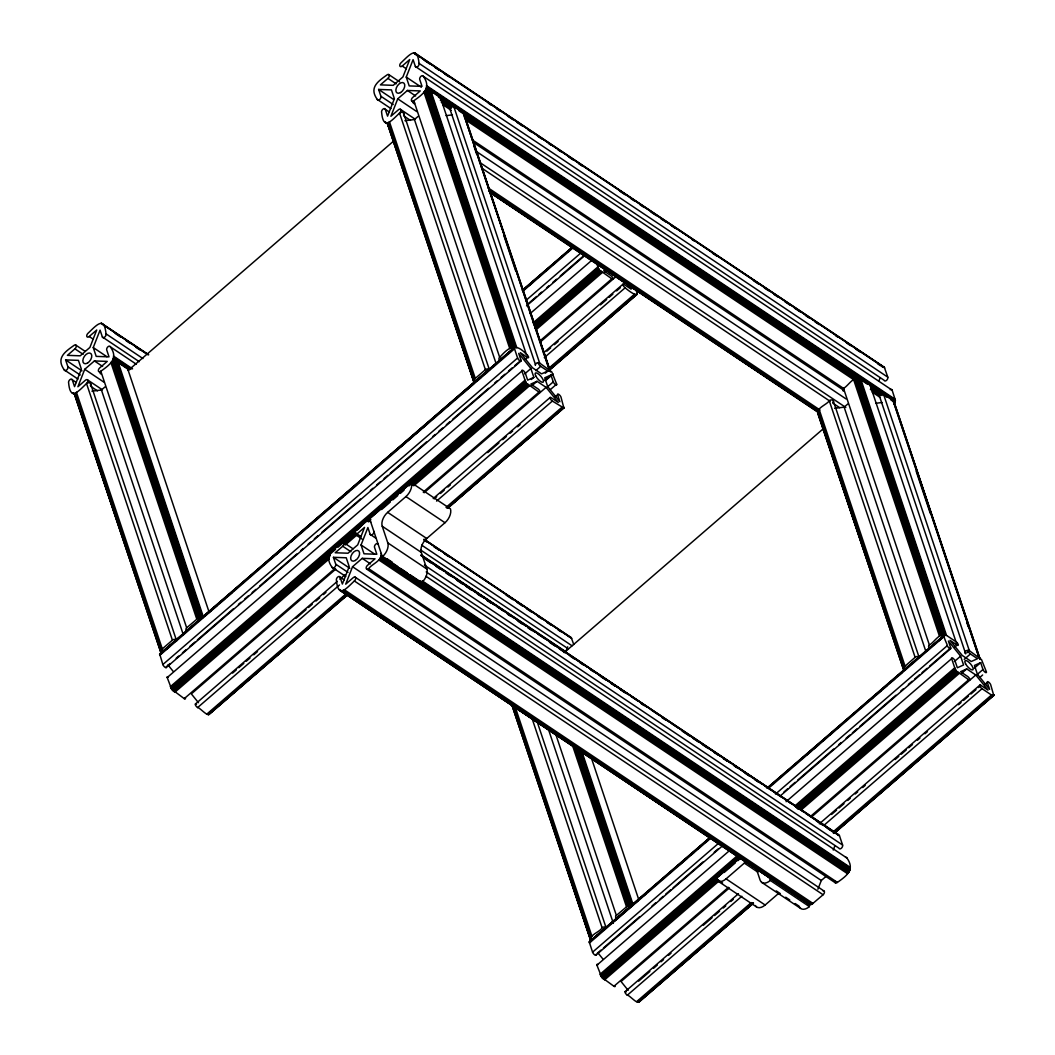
<?xml version="1.0" encoding="UTF-8"?>
<svg xmlns="http://www.w3.org/2000/svg" width="1055" height="1055" viewBox="0 0 1055 1055"><rect width="100%" height="100%" fill="white"/><g stroke="black" fill="none" stroke-linecap="round" stroke-linejoin="round"><path stroke-width="1.5" d="M169.987 663.582L166.255 666.813A2.545 0.857 49.2 0 1 165.108 667.327A2.545 0.857 49.2 0 1 162.852 664.531L159.687 653.981L172.057 643.998M209.352 712.89C209.18 718.917 199.514 707.035 197.602 707.588A2.545 0.857 49.2 0 1 195.346 704.793A2.545 0.857 49.2 0 1 196.494 704.278M423.226 492.144L538.986 392.117A2.545 0.857 49.2 0 0 540.134 391.603A2.545 0.857 49.2 0 0 537.879 388.807L530.823 384.086L537.035 381.29L546.094 387.356L558.293 402.469L551.238 397.748A2.545 0.857 49.2 0 0 550.09 398.263A2.545 0.857 49.2 0 0 552.345 401.058L563.871 408.021L561.009 397.155A2.545 0.857 49.2 0 0 558.754 394.359A2.545 0.857 49.2 0 0 557.607 394.873L555.128 397.023M595.956 954.445A2.545 0.857 49.2 0 1 594.809 954.96A2.545 0.857 49.2 0 1 592.567 952.164L589.31 942.181L590.932 941.456M625.035 281.619L631.127 289.175L624.085 284.454A2.545 0.857 49.2 0 0 622.938 284.969A2.545 0.857 49.2 0 0 625.193 287.764C627.29 289.888 641.11 300.477 635.901 289.993M834.439 833.199L993.77 695.522L990.711 684.787A2.545 0.857 49.2 0 0 988.469 681.992A2.545 0.857 49.2 0 0 987.322 682.506L984.829 684.655M76.356 382.517L72.254 379.774A2.545 1.517 -56.2 0 0 69.894 379.681A2.545 1.517 -56.2 0 0 68.628 382.899C70.303 401.217 78.189 391.458 86.536 383.545A2.545 1.517 -56.2 0 0 87.802 380.327A2.545 1.517 -56.2 0 0 85.429 380.235L77.899 386.75L84.73 369.303L94.409 360.942L107.241 361.403L99.711 367.905A2.545 1.517 -56.2 0 0 98.445 371.136A2.545 1.517 -56.2 0 0 100.818 371.215C110.063 364.687 118.688 358.436 110.353 346.844A2.545 1.517 -56.2 0 0 107.992 346.752A2.545 1.517 -56.2 0 0 106.726 349.983L109.021 356.841L96.203 356.379L93.249 347.557L100.08 330.123L102.375 336.98L139.273 361.68M389.361 112.041L385.26 109.298A2.545 1.517 -56.2 0 0 382.899 109.206A2.545 1.517 -56.2 0 0 381.633 112.437C383.308 130.741 391.194 120.982 399.542 113.083A2.545 1.517 -56.2 0 0 400.808 109.852A2.545 1.517 -56.2 0 0 398.434 109.773L390.904 116.274L397.735 98.827L407.428 90.466L420.246 90.928L412.716 97.442A2.545 1.517 -56.2 0 0 411.45 100.66A2.545 1.517 -56.2 0 0 413.824 100.739C423.068 94.212 431.693 87.974 423.372 76.369A2.545 1.517 -56.2 0 0 420.998 76.29A2.545 1.517 -56.2 0 0 419.732 79.507L422.026 86.365L409.208 85.917L406.254 77.094L413.085 59.647L415.38 66.505L884.156 380.288A2.545 1.517 -56.2 0 0 886.517 380.367A2.545 1.517 -56.2 0 0 887.783 377.149L884.301 367.206L881.927 366.652M834.993 881.281A2.545 1.517 -56.2 0 0 837.393 882.402C846.638 875.874 855.262 869.637 846.941 858.032L425.996 576.281M893.994 404.342L895.379 400.32L892.134 390.152L423.372 76.369M76.211 397.682L74.865 395.163L76.435 392.275L162.299 648.891L160.795 651.265L161.31 653.612M387.871 124.688L389.453 121.8L475.304 378.415L473.8 380.802L474.315 383.136L387.871 124.688L388.464 126.521M606.005 927.714A2.545 1.859 -18.5 0 0 602.115 927.793C599.992 932.211 588.268 934.836 591.024 941.231L511.86 704.569M818.917 414.852C813.656 408.918 827.476 404.553 829.256 400.702A2.545 1.859 -18.5 0 1 832.527 400.135A2.545 1.859 -18.5 0 1 833.068 402.535M894.047 403.92L894.139 401.942L892.926 400.386L978.869 657.423M919.011 657.239A2.545 1.859 -18.5 0 0 915.12 657.318L904.188 666.945L903.753 670.347L817.599 412.808M344.167 579.92L340.066 577.177A2.545 1.517 -56.2 0 0 337.692 577.098A2.545 1.517 -56.2 0 0 336.426 580.316C338.101 598.633 346 588.861 354.348 580.962A2.545 1.517 -56.2 0 0 355.614 577.744A2.545 1.517 -56.2 0 0 353.24 577.652L345.71 584.167L352.541 566.72L362.221 558.346L375.039 558.807L367.509 565.322A2.545 1.517 -56.2 0 0 366.256 568.54A2.545 1.517 -56.2 0 0 368.617 568.632C372.085 563.818 382.174 560.864 381.237 553.453M378.165 544.261A2.545 1.517 -56.2 0 0 375.791 544.169A2.545 1.517 -56.2 0 0 374.538 547.4L376.833 554.257L364.001 553.796L361.061 544.973L367.892 527.526L370.186 534.397L375.646 538.05M566.008 651.159L567.709 646.807M879.013 380.697L880.147 377.782M817.889 889.22L821.304 880.49L826.144 876.309M833.239 850.027L834.953 845.675M626.208 991.911A2.545 0.857 49.2 0 0 625.061 992.425A2.545 0.857 49.2 0 0 627.316 995.221C629.228 994.667 638.895 1006.549 639.053 1000.522M77.938 379.048L64.276 369.909C55.941 358.304 64.566 352.067 73.824 345.526A2.545 1.517 -56.2 0 1 76.184 345.618A2.545 1.517 -56.2 0 1 74.931 348.836L67.401 355.35L80.22 355.812L89.899 347.438L96.73 329.991L89.2 336.505A2.545 1.517 -56.2 0 1 86.827 336.426A2.545 1.517 -56.2 0 1 88.093 333.195C96.44 325.296 104.326 315.537 106.014 333.842L142.913 358.542M390.943 108.586L377.281 99.434C368.947 87.829 377.571 81.591 386.829 75.063A2.545 1.517 -56.2 0 1 389.19 75.142A2.545 1.517 -56.2 0 1 387.937 78.373L380.407 84.875L393.225 85.336L402.904 76.975L409.736 59.528L402.206 66.03A2.545 1.517 -56.2 0 1 399.832 65.951A2.545 1.517 -56.2 0 1 401.098 62.733C409.446 54.82 417.345 45.062 419.02 63.366L887.783 377.149M91.917 391.168L101.438 389.994L105.065 386.855M404.922 120.692L414.444 119.532L418.07 116.393M128.275 370.371L394.306 140.486M522.555 290.072L572.878 246.685M522.489 290.336L572.272 247.318M522.489 290.639L572.258 247.635M523.728 289.769L534.925 280.089M537.417 277.94L541.149 274.722M544.881 271.491L548.613 268.273M552.345 265.042L554.838 262.893M567.287 252.132L572.258 247.833M529.082 285.615L532.815 282.384M522.66 291.431L573.669 247.332M525.733 300.622L581.727 252.237M527.882 303.972L536.599 296.442M539.092 294.292L541.571 292.143M546.556 287.844L549.048 285.694M552.78 282.463L556.513 279.245M560.245 276.014L583.89 255.587M526.537 305.884L585.024 255.35M530.085 313.625L592.303 259.86M533.157 322.83L597.869 266.915L596.84 263.842M533.566 323.753L598.277 267.851L597.869 266.915M533.843 324.267L598.277 267.851M534.173 324.782L598.554 268.352M534.542 325.309L598.884 268.867M534.938 325.837L599.24 269.394M535.373 326.338L600.071 270.423L611.834 278.823A2.545 0.857 49.2 0 0 612.968 278.309A2.545 0.857 49.2 0 0 610.726 275.513L603.671 270.792L606.15 269.671M162.299 648.891L172.4 640.161A2.545 1.859 -18.5 0 1 175.13 639.422A2.545 1.859 -18.5 0 1 176.594 640.992M187.065 630.771A2.545 1.859 -18.5 0 1 186.682 627.831L197.826 618.362L202.797 617.755L116.934 361.14L113.188 361.219L110.92 362.485L196.771 619.1M475.304 378.415L485.406 369.698A2.545 1.859 -18.5 0 1 489.296 369.606M500.07 360.309A2.545 1.859 -18.5 0 1 499.688 357.355C509.196 346.779 515.328 342.493 526.26 354.098A2.545 0.857 49.2 0 1 528.515 356.893A2.545 0.857 49.2 0 1 527.368 357.408L524.876 359.557M535.821 326.826L600.532 270.911M535.043 328.356L600.994 271.372M535.505 328.778L601.456 271.794M159.687 653.981L514.735 347.135L516.805 347.768L430.954 91.152L426.194 90.756L423.925 92.022L509.776 348.638M159.608 654.245L514.972 347.069M159.608 654.562L515.262 347.069M174.55 641.849L178.282 638.631M182.014 635.4L185.746 632.169M198.195 621.421L234.289 590.22M236.782 588.07L240.514 584.852M244.246 581.622L247.978 578.391M251.723 575.173L254.202 573.023M260.427 567.643L296.521 536.454M299.013 534.292L302.745 531.074M306.491 527.843L310.223 524.612M313.955 521.394L316.447 519.245M327.643 509.565L364.99 477.295M368.723 474.064L372.455 470.833M376.187 467.616L378.679 465.466M391.128 454.705L427.222 423.517M430.954 420.286L434.686 417.068M438.418 413.837L440.911 411.687M445.896 407.375L448.375 405.226M454.6 399.858L489.454 369.738M493.186 366.507L496.918 363.289M500.663 360.058L503.143 357.909M508.128 353.61L510.62 351.447M166.202 649.524L169.947 646.293M208.534 612.955L211.013 610.805M213.506 608.656L217.238 605.425M220.97 602.194L224.715 598.976M228.447 595.745L232.179 592.514M275.737 554.877L280.722 550.578M283.215 548.429L286.947 545.198M290.679 541.967L294.411 538.736M336.73 502.167L342.954 496.8M345.447 494.65L349.179 491.419M352.911 488.188L356.643 484.97M360.375 481.739L362.867 479.59M400.214 447.32L405.186 443.021M407.678 440.871L411.41 437.64M415.143 434.409L418.888 431.192M422.62 427.961L425.112 425.811M463.686 392.46L473.655 383.862M477.388 380.631L481.12 377.413M484.852 374.182L487.344 372.033M536.428 329.49L602.379 272.493M159.78 655.34L514.524 348.796L514.735 347.135M604.897 272.296L607.39 270.146M162.852 664.531L517.596 358.001L514.524 348.796M539.659 341.187L611.834 278.823M540.542 341.807L616.45 276.212M176.211 658.201L178.704 656.052M182.436 652.834L186.168 649.603M189.9 646.372L194.885 642.073M197.377 639.923L233.471 608.735M238.443 604.423L240.936 602.273M244.668 599.055L248.413 595.824M252.145 592.594L255.877 589.376M259.609 586.145L296.956 553.875M300.688 550.644L303.167 548.495M308.152 544.195L310.645 542.046M314.377 538.815L318.109 535.597M321.841 532.366L360.428 499.028M370.384 490.417L372.877 488.267M376.609 485.036L380.341 481.819M384.073 478.588L387.818 475.357M390.297 473.207L426.405 442.019M432.616 436.638L435.108 434.489M438.84 431.258L442.586 428.04M446.318 424.809L450.05 421.578M452.542 419.428L488.636 388.24M494.861 382.86L497.34 380.71M501.085 377.492L504.818 374.261M508.55 371.03L512.282 367.799M514.774 365.65L520.999 360.283L518.704 353.412L530.889 368.525L533.843 377.347L531.351 379.497M166.149 667.644L520.893 361.113M334.857 568.5L184.243 698.647L171.662 689.218L167.204 677.534L521.948 371.004A2.545 0.857 49.2 0 1 523.095 370.49A2.545 0.857 49.2 0 1 525.35 373.272L527.645 380.143L533.843 377.347M543.404 352.95L623.043 284.138M546.925 351.13L550.67 347.899M554.403 344.669L558.135 341.451M600.44 304.882L606.665 299.514M609.144 297.365L612.876 294.134M616.621 290.903L620.353 287.685M524.678 373.905L530.889 368.525M544.301 357.658L625.193 287.764M535.755 370.648L540.727 366.349L547.782 371.07L545.29 373.219M170.29 686.739L525.021 380.209L521.948 371.004M170.686 687.675L525.43 381.132L525.021 380.209M170.963 688.177L525.43 381.132M171.292 688.691L525.707 381.646M171.662 689.218L526.036 382.161M411.358 482.689L369.632 518.744L382.345 556.763L421.42 582.914A10.985 6.554 -56.2 0 0 426.853 569.027L421.288 552.385L382.226 526.247A10.985 6.554 -56.2 0 1 387.66 512.348L405.924 496.575A10.985 6.554 -56.2 0 0 411.358 482.689L450.432 508.827A10.985 6.554 -56.2 0 1 444.986 522.726L426.734 538.498A10.985 6.554 -56.2 0 0 421.288 552.385M172.071 689.746L526.405 382.688M172.493 690.247L335.556 549.352M338.035 547.202L355.469 532.142M367.918 521.394L370.397 519.231M381.607 509.552L390.31 502.035M392.803 499.872L397.788 495.573M400.28 493.424L404.012 490.193M408.984 485.893L527.236 383.717L538.986 392.117M172.941 690.735L329.78 555.22M343.468 543.391L354.665 533.711M368.366 521.882L370.846 519.719M411.925 484.232L527.685 384.205M173.402 691.196L330.241 555.682M343.93 543.852L356.379 533.091M412.386 484.693L528.146 384.666M173.877 691.618L329.463 557.172M344.405 544.261L355.601 534.582M412.861 485.115L528.608 385.088M345.75 576.465L332.074 567.313C323.753 555.721 332.378 549.484 341.622 542.943A2.545 1.517 -56.2 0 1 343.996 543.035A2.545 1.517 -56.2 0 1 342.73 546.253L335.2 552.767L348.018 553.216L357.711 544.855L364.542 527.408L357.012 533.922A2.545 1.517 -56.2 0 1 354.638 533.83A2.545 1.517 -56.2 0 1 355.904 530.612C359.913 529.887 365.927 516.686 370.74 522.054M548.785 368.287L634.648 294.094M174.787 692.317L329.134 558.952M345.315 544.973L356.524 535.294M413.771 485.814L529.531 385.787M548.587 369.408L635.479 294.569M548.758 369.975L635.862 294.714M548.758 370.186L637.101 293.844M548.745 370.503L637.101 294.147M548.56 370.951L637.035 294.411M532.05 385.589L537.035 381.29M544.749 380.393L550.961 375.013L553.268 381.87A2.545 0.857 49.2 0 0 555.51 384.666A2.545 0.857 49.2 0 0 556.658 384.152L551.805 371.94L539.619 363.039A2.545 1.859 -18.5 0 0 536.639 363.105A2.545 1.859 -18.5 0 0 535.386 365.399M545.712 380.473L553.176 374.011M335.741 569.133L191.351 693.887L198.472 702.709M424.11 492.764L546.094 387.356M547.044 387.251L553.268 381.87M550.433 389.532L556.658 384.152M195.465 703.962L337.349 581.345M339.842 579.195L344.827 574.896M433.196 498.527L550.196 397.432M232.588 673.09L236.333 669.859M238.812 667.71L243.797 663.41M246.29 661.261L250.022 658.03M253.754 654.812L257.486 651.581M296.073 618.243L306.029 609.632M308.522 607.482L312.254 604.251M315.986 601.034L319.718 597.803M323.463 594.572L325.942 592.422M434.238 498.857L436.73 496.694M440.463 493.476L444.195 490.245M447.927 487.014L450.419 484.865M487.753 452.608L498.962 442.929M502.694 439.698L506.426 436.467M510.158 433.249L512.651 431.086M517.636 426.787L520.115 424.638M197.602 707.588L339.499 584.971M436.585 501.085L552.345 401.058M207.057 713.919L346.462 593.451M446.041 507.415L561.801 407.388M240.474 686.001L242.953 683.851M247.938 679.539L250.431 677.389M302.706 632.222L305.198 630.072M310.17 625.76L312.662 623.611M496.879 464.437L499.371 462.275M504.343 457.976L506.835 455.826M559.11 410.659L561.603 408.509M207.901 714.393L346.066 595.007M446.885 507.89L562.645 407.863M208.27 714.538L347.675 594.071M447.254 508.035L563.014 408.008M209.523 713.668L243.125 684.629M246.857 681.398L250.602 678.167M254.334 674.949L305.357 630.85M309.102 627.62L312.834 624.389M316.566 621.171L320.298 617.94M322.79 615.79L347.688 594.282M448.507 507.152L499.543 463.066M503.275 459.835L507.007 456.604M509.499 454.454L514.471 450.155M516.963 448.006L561.774 409.287M208.613 714.617L348.018 594.15M447.597 508.101L564.254 407.441M208.903 714.617L348.73 593.965M447.887 508.114L564.188 407.705M843.407 391.075A2.545 1.859 -18.5 0 1 843.525 388.372C848.563 385.708 853.548 375.395 860.656 378.785L946.52 635.4L955.975 641.73A2.545 0.857 49.2 0 1 958.217 644.513A2.545 0.857 49.2 0 1 957.083 645.04L954.59 647.19M834.637 408.325L844.145 407.151L847.772 404.025M564.188 652.623L824.008 428.119M616.766 918.404A2.545 1.859 -18.5 0 1 616.384 915.463L627.54 905.994L632.512 905.388L580.474 749.868M929.772 647.941A2.545 1.859 -18.5 0 1 929.389 644.987C934.427 642.324 939.398 632.011 946.52 635.4C940.427 632.314 947.496 644.157 947.298 645.634A2.545 0.857 49.2 0 0 949.553 648.429A2.545 0.857 49.2 0 0 950.7 647.902L948.405 641.044L960.604 656.157L963.558 664.98L957.347 667.775L955.052 660.905A2.545 0.857 49.2 0 0 952.797 658.122A2.545 0.857 49.2 0 0 951.65 658.637L786.107 801.681M589.389 941.614L710.121 837.288M767.381 787.808L944.673 634.701M589.323 941.878L710.055 837.538M767.315 788.072L944.963 634.701M589.31 942.181L710.055 837.855M767.302 788.388L945.306 634.78M614.59 921.015L624.547 912.417M628.279 909.186L632.011 905.968M635.743 902.737L638.235 900.588M643.207 896.288L645.7 894.139M679.315 865.087L686.779 858.638M690.511 855.407L694.243 852.189M697.975 848.959L700.467 846.809M705.452 842.51L707.931 840.36M806.271 755.38L811.242 751.081M813.735 748.931L818.72 744.632M822.452 741.401L824.944 739.252M829.916 734.953L832.408 732.803M837.38 728.491L839.872 726.341M870.995 699.452L873.487 697.302M875.967 695.153L880.951 690.854M884.683 687.623L887.176 685.473M892.148 681.174L894.64 679.024M899.625 674.725L902.104 672.562M938.212 641.374L945.676 634.925M589.481 942.972L710.226 838.633M768.726 788.085L944.225 636.429M592.567 952.164L719.523 842.457M775.531 794.059L947.298 645.634M597.209 953.364L600.941 950.133M603.434 947.983L639.528 916.795M651.977 906.047L655.709 902.816M659.441 899.585L663.173 896.354M665.665 894.205L670.637 889.906M673.13 887.756L702.999 861.948M714.209 852.269L717.941 849.038M783.918 792.028L787.65 788.81M790.129 786.648L795.114 782.348M797.606 780.199L833.701 749.01M838.672 744.711L841.165 742.562M846.15 738.249L849.882 735.032M852.374 732.882L857.346 728.57M859.838 726.42L895.932 695.232M900.917 690.933L903.397 688.783M908.381 684.471L912.113 681.253M914.606 679.104L919.578 674.791M922.07 672.642L927.055 668.343M929.547 666.193L950.7 647.902M595.851 955.276L722.82 845.569M780.067 796.09L950.595 648.746M615.091 985.766A2.545 0.857 49.2 0 1 613.944 986.28L601.772 977.378L596.919 965.167L730.1 850.079M954.379 661.538L960.604 656.157M966.842 652.821L969.334 650.671L883.47 394.056A2.545 1.859 -18.5 0 0 879.949 394.491A2.545 1.859 -18.5 0 0 879.83 397.194L965.694 653.81M964.217 659.362L970.442 653.981L977.484 658.702L971.286 661.498L962.226 655.432L950.028 640.319L957.083 645.04M599.992 974.372L738.157 854.985M795.404 805.506L954.735 667.828L951.65 658.637M600.387 975.308L738.553 855.908M795.813 806.442L955.131 668.764L954.735 667.828M600.677 975.809L738.83 856.423M796.09 806.943L955.131 668.764M600.994 976.323L739.159 856.937M796.419 807.471L955.408 669.279M601.363 976.851L739.529 857.464M796.789 807.985L955.738 669.793M722.596 883.009L715.87 878.499L740.412 857.293M601.772 977.378L739.937 857.992M798.437 807.431L956.107 670.321M602.194 977.88L716.714 878.934M724.178 872.472L735.388 862.792M737.867 860.643L740.359 858.493M797.62 809.014L956.938 671.349L968.688 679.75A2.545 0.857 49.2 0 0 969.835 679.222A2.545 0.857 49.2 0 0 967.58 676.44L960.538 671.719L966.736 668.923L975.796 674.989L987.994 690.102L980.939 685.381A2.545 0.857 49.2 0 0 979.792 685.895A2.545 0.857 49.2 0 0 982.047 688.691L991.502 695.021L993.77 695.522M602.656 978.367L717.163 879.422M799.308 808.433L957.386 671.837M603.117 978.829L717.624 879.883M799.769 808.895L957.848 672.299M603.579 979.251L718.086 880.292M800.244 809.317L958.322 672.721M604.502 979.95L719.009 881.004M801.154 810.016L959.232 673.42M961.764 673.222L966.736 668.923M715.87 878.499A10.985 6.554 -56.2 0 0 726.077 878.868L744.342 863.096A10.985 6.554 -56.2 0 1 746.439 861.579M974.451 668.026L980.675 662.646L982.97 669.503A2.545 0.857 49.2 0 0 985.225 672.299A2.545 0.857 49.2 0 0 986.372 671.784L981.506 659.573L969.334 650.671A2.545 1.859 -18.5 0 0 966.063 650.909A2.545 1.859 -18.5 0 0 965.325 653.454M613.944 986.28L728.464 887.321M810.609 816.346L968.688 679.75M729.348 887.954L621.052 981.519L628.173 990.342M811.493 816.966L975.796 674.989M976.745 674.884L982.97 669.503M980.148 677.165L982.627 675.002M625.167 991.595L738.434 893.717M819.339 823.81L979.91 685.064M638.644 981.163L649.854 971.484M653.586 968.253L657.318 965.022M661.05 961.804L663.542 959.641M668.527 955.342L671.006 953.192M703.369 925.235L712.085 917.705M714.578 915.555L719.55 911.243M723.295 908.025L725.774 905.863M730.759 901.563L733.251 899.414M831.577 814.447L836.562 810.148M839.042 807.998L844.026 803.686M847.758 800.468L850.251 798.319M855.223 794.006L857.715 791.857M862.7 787.558L865.192 785.408M895.062 759.587L898.794 756.369M901.287 754.22L906.258 749.907M908.751 747.758L912.483 744.54M917.468 740.228L919.947 738.078M924.932 733.779L927.424 731.629M958.533 704.74L961.026 702.59M963.518 700.441L968.49 696.142M970.982 693.979L975.967 689.68M978.46 687.53L980.939 685.381M627.316 995.221L741.823 896.275M823.968 825.287L982.047 688.691M636.758 1001.551L751.279 902.592M833.424 831.617L991.502 695.021M647.77 992.992L650.262 990.83M655.234 986.531L657.727 984.381M717.466 932.752L719.958 930.602M723.69 927.385L726.183 925.222M848.167 819.827L851.899 816.596M910.399 766.049L914.131 762.818M972.631 712.27L976.376 709.039M637.602 1002.026L752.123 903.08M834.268 832.092L992.346 695.496M637.985 1002.171L752.492 903.212M833.397 833.305L992.715 695.641M638.315 1002.237L752.822 903.291M833.727 833.384L993.968 694.757M638.605 1002.25L753.349 903.238M834.017 833.384L993.955 695.074M639.027 1002.065L753.534 903.106M755.314 905.52A10.985 6.554 -56.2 0 0 765.139 905.019L778.537 893.453M340.211 590.549L808.974 904.32L812.034 904.161L823.111 894.746A2.545 1.517 -56.2 0 0 824.456 892.003A2.545 1.517 -56.2 0 0 822.992 890.868M547.782 371.07L541.571 373.866L532.511 367.799L520.326 352.687L527.368 357.408M550.961 375.013L544.762 377.809L547.716 386.631L559.915 401.744L557.607 394.873M980.675 662.646L974.464 665.441L977.418 674.264L989.616 689.363L987.322 682.506M446.08 115.641L452.424 114.863M875.782 403.274L882.125 402.496M569.397 637.022L571.296 637.668L573.749 644.552M837.208 834.439L839.503 835.837L842.589 845.029A2.545 1.517 -56.2 0 1 841.323 848.26A2.545 1.517 -56.2 0 1 838.949 848.167L426.22 571.902M393.212 104.524L380.908 96.295L378.613 89.438L391.445 89.899L394.385 98.708L387.554 116.156L385.26 109.298M80.206 375L67.902 366.771L65.608 359.9L78.439 360.362L81.38 369.184L74.549 386.631L72.254 379.774M348.018 572.417L335.714 564.174L333.42 557.317L346.238 557.779L349.192 566.601L342.361 584.048L340.066 577.177M116.934 361.14L127.391 367.958L209.101 612.124M414.51 52.803L884.301 367.206M414.088 52.75L882.864 366.533M413.639 52.776L884.71 367.944M414.536 53.792L417.266 55.625M424.097 60.188L429.556 63.854M435.029 67.507L439.131 70.25M444.59 73.916L448.692 76.659M488.333 103.192L491.063 105.012M496.536 108.678L500.624 111.421M507.468 115.997L512.928 119.65M517.029 122.393L522.502 126.059M527.962 129.712L532.063 132.468M537.536 136.121L541.624 138.864M548.468 143.44L551.198 145.274M558.029 149.85L560.759 151.669M568.962 157.169L573.063 159.912M578.536 163.565L582.637 166.308M619.536 191.008L624.995 194.674M630.468 198.327L634.569 201.07M640.029 204.736L644.13 207.479M650.961 212.055L656.434 215.708M660.536 218.451L665.995 222.117M671.468 225.77L675.569 228.513M691.961 239.498L694.691 241.318M712.468 253.213L716.569 255.956M753.468 280.656L758.927 284.322M764.4 287.975L768.502 290.718M773.961 294.385L778.062 297.128M784.894 301.704L790.366 305.357M794.468 308.1L799.927 311.766M805.4 315.419L809.502 318.162M814.961 321.828L819.062 324.571M835.468 335.556L838.198 337.376M846.4 342.862L850.501 345.618M855.961 349.271L860.062 352.014M877.826 363.909L880.569 365.742M402.206 66.03L406.307 68.773M426.444 85.574L895.207 399.357M426.602 86.536L895.379 400.32M426.589 87.077L895.365 400.86M426.51 87.644L895.286 401.428M426.365 88.238L895.141 402.008M426.167 88.831L432.998 93.407M438.458 97.06L454.863 108.045M458.965 110.788L858.032 377.914M860.761 379.734L867.592 384.31M870.335 386.143L886.728 397.115M890.829 399.858L894.93 402.614M425.904 89.424L428.633 91.258M440.937 99.487L451.87 106.806M464.174 115.035L857.768 378.508M871.443 387.647L881.004 394.056M406.254 77.094L421.288 87.156M440.621 100.067L451.553 107.386M465.215 116.538L857.451 379.088M871.127 388.227L882.059 395.546M441.623 101.544L451.197 107.94M464.859 117.092L857.095 379.642M870.757 388.794L880.332 395.19M441.227 102.071L450.788 108.467M464.451 117.619L855.328 379.259M870.362 389.321L879.923 395.717M443.047 104.827L451.25 110.313M466.284 120.376L854.418 380.182M872.195 392.078L880.384 397.564M388.675 74.523L399.608 81.842M407.428 90.466L415.617 95.952M387.937 78.373L396.139 83.859M472.587 140.078L844.317 388.913M411.964 101.28L414.707 103.1M473.471 142.438L843.842 390.35M397.735 98.827L416.87 111.645M477.005 151.894L846.005 398.896M378.613 89.438L393.647 99.5M400.293 109.232L415.327 119.307M479.55 162.299L845.82 407.467M403.643 115.826L410.474 120.402M481.542 167.969L830.048 401.243M832.777 403.076L839.622 407.639M487.845 187.671L819.946 409.973M489.599 190.203L818.97 410.672M489.111 190.454L818.482 410.923M488.623 190.625L817.981 411.094M489.507 191.641L817.506 411.199M384.706 121.628L387.449 123.461M491.314 192.986L562.381 240.553M565.111 242.386L593.807 261.6M596.55 263.433L603.381 268.01M606.111 269.829L696.313 330.215M699.043 332.035L705.874 336.611M708.617 338.444L737.313 357.658M740.043 359.478L817.942 411.635M386.552 123.053L389.295 124.886M490.417 192.577L818.429 412.136M385.115 122.38L389.216 125.123M489.612 192.392L818.64 412.65M405.924 496.575L444.986 522.726M387.66 512.348L426.734 538.498M101.504 323.278L148.702 354.717M424.044 539.171L571.296 637.668M101.082 323.226L147.555 354.322M424.98 540.028L569.858 636.996M102.928 324.637L148.03 354.823M424.097 539.619L571.705 638.42M115.193 333.406L120.652 337.072M126.125 340.725L130.227 343.468M135.686 347.135L139.788 349.878M424.057 540.16L426.787 541.98M433.631 546.556L439.091 550.222M444.564 553.875L448.665 556.618M506.057 595.046L512.888 599.622M516.99 602.365L522.462 606.018M526.564 608.761L532.023 612.428M537.496 616.08L541.597 618.823M547.057 622.49L551.158 625.233M557.99 629.809L560.733 631.629M421.71 545.158L572.047 645.792M420.813 550.13L568.421 648.931M110.353 346.844L136.332 364.226M421.96 555.418L565.467 651.476M420.892 555.154L839.094 835.085M421.248 555.457L838.079 834.465M420.826 555.392L839.503 835.837M423.108 557.251L443.601 570.966M446.344 572.799L453.175 577.375M455.905 579.208L484.601 598.422M487.344 600.242L494.175 604.818M496.905 606.651L503.736 611.227M507.837 613.97L513.31 617.623M517.412 620.366L525.601 625.866M528.344 627.685L535.175 632.262M537.905 634.095L544.736 638.671M548.837 641.414L587.108 667.024M589.837 668.857L628.107 694.467M630.837 696.3L637.668 700.876M641.77 703.619L647.243 707.272M651.344 710.028L659.533 715.514M662.276 717.347L669.107 721.91M671.837 723.743L678.668 728.319M681.411 730.152L721.04 756.672M723.77 758.505L730.601 763.082M733.344 764.915L762.04 784.116M764.769 785.949L771.601 790.525M774.344 792.358L781.175 796.934M785.276 799.677L790.736 803.33M794.837 806.073L803.04 811.572M805.769 813.392L835.837 833.516M425.363 559.176L430.836 562.843M436.295 566.495L440.397 569.238M445.869 572.905L449.958 575.648M456.802 580.224L462.261 583.877M466.363 586.62L471.836 590.286M477.295 593.939L481.397 596.682M486.869 600.348L490.957 603.091M507.363 614.063L510.093 615.896M518.295 621.382L522.396 624.138M527.869 627.791L531.957 630.534M549.734 642.429L555.194 646.082M559.295 648.825L564.768 652.491M570.227 656.144L574.329 658.9M579.802 662.553L583.903 665.296M590.734 669.872L593.464 671.705M600.295 676.281L605.768 679.934M611.227 683.6L615.329 686.343M620.802 689.996L624.903 692.739M641.295 703.725L644.025 705.544M661.802 717.44L665.903 720.183M682.295 731.168L689.126 735.744M693.227 738.487L698.7 742.14M702.801 744.883L708.261 748.549M713.734 752.202L717.835 754.945M723.295 758.611L727.396 761.354M734.227 765.93L736.97 767.75M745.16 773.249L749.261 775.992M754.734 779.645L758.835 782.388M816.227 820.816L823.071 825.392M827.16 828.135L832.632 831.788M89.2 336.505L93.302 339.248M113.439 356.036L132.574 368.854M113.597 357.012L131.361 368.894M424.387 565.098L842.589 845.029M113.584 357.553L129.989 368.525M113.505 358.12L129.91 369.092M113.36 358.7L129.765 369.685M382.226 526.247L387.792 542.877L426.853 569.027M113.162 359.307L115.892 361.126M118.622 362.96L128.196 369.369M112.898 359.9L115.628 361.72M93.249 347.557L106.911 356.709M75.67 344.998L85.231 351.407M357.012 533.922L361.1 536.665M355.153 534.45L361.997 539.026M94.409 360.942L102.612 366.428M422.237 580.896L850.014 867.236M74.931 348.836L83.121 354.322M422.409 581.859L850.172 868.199M386.855 558.623L392.328 562.275M419.653 580.58L850.159 868.74M381.317 555.537L397.709 566.509M400.438 568.342L407.283 572.918M410.013 574.738L850.079 869.307M381.172 556.117L849.934 869.9M380.961 556.71L849.737 870.494M380.697 557.304L849.473 871.087M361.061 544.973L374.723 554.126M380.38 557.884L849.156 871.667M380.024 558.451L848.8 872.221M379.615 558.979L848.391 872.749M378.719 559.902L847.495 873.685M343.482 542.415L353.043 548.811M84.73 369.303L103.865 382.108M65.608 359.9L82.013 370.885M362.221 558.346L370.424 563.845M342.73 546.253L350.933 551.739M87.288 379.708L102.322 389.77M368.617 568.632L837.393 882.402M366.771 569.159L835.534 882.943M90.638 386.288L97.469 390.864M352.541 566.72L821.304 880.49M333.42 557.317L349.812 568.302M355.087 577.125L823.863 890.908M354.348 580.962L823.111 894.746M73.072 393.014L75.802 394.847M73.125 393.475L75.855 395.295M72.109 392.856L75.472 395.163M344.247 589.692L813.023 903.462M343.271 590.391L812.034 904.161M342.77 590.642L811.546 904.412M342.282 590.813L811.058 904.597M339.512 589.521L810.583 904.689M341.358 590.945L810.121 904.715M339.921 590.273L809.699 904.663M744.342 863.096L757.807 872.103M756.567 869.505L760.114 880.094A10.985 6.554 -56.2 0 0 770.321 880.463L809.383 906.601L807.853 902.038M776.269 890.908L780.318 893.611M785.711 897.225L789.747 899.928M795.14 903.528L799.176 906.245M761.618 882.31L800.679 908.447M726.077 878.868L765.139 905.019M717.374 880.714L756.435 906.865M549.892 370.345L463.211 112.753L549.681 371.347M978.789 657.001L980.108 659.032L893.941 401.493M549.075 369.369L550.42 371.901M808.974 904.32L808.275 903.304M630.719 285.931L632.749 288.45M597.737 952.612L602.814 958.916M168.022 664.98L173.112 671.283M893.677 401.085L980.121 659.52M894.192 403.419L979.541 658.478M916.202 471.295L930.246 513.284M966.67 622.16L968.239 626.815M859.654 378.297L945.517 634.912M859.073 378.152L944.937 634.767M858.467 378.072L944.331 634.688M857.834 378.046L943.698 634.662M857.188 378.099L943.051 634.714M856.541 378.204L942.405 634.82M855.895 378.389L941.759 635.005M855.275 378.626L941.139 635.229M854.682 378.916L940.546 635.532M853.627 379.642L939.491 636.257M843.525 388.372L929.389 644.987M844.145 407.151L925.842 651.331M833.371 401.058L918.72 656.118M829.256 400.702L915.12 657.318M819.155 409.432L905.019 666.048M818.324 410.329L904.188 666.945M818.021 410.804L903.884 667.419M817.796 411.305L903.739 668.356M817.638 411.819L903.502 668.435M817.585 412.32L903.502 669.213M769.306 877.417L770.321 880.463M463.976 113.452L550.394 371.4M464.49 115.786L549.84 370.846M473.998 146.342L476.609 154.122M503.657 234.988L515.631 270.766M535.478 364.621L450.129 109.562A2.545 1.859 -18.5 0 1 450.248 106.858A2.545 1.859 -18.5 0 1 453.769 106.423L539.619 363.039A2.545 0.857 49.2 0 0 538.472 363.553A2.545 0.857 49.2 0 0 540.727 366.349M429.939 90.677L515.803 347.293M429.372 90.519L515.236 347.135M428.765 90.44L514.629 347.055M428.132 90.414L513.996 347.029M427.486 90.466L513.35 347.082M426.827 90.572L512.69 347.187M426.194 90.756L512.057 347.372M425.574 90.994L511.424 347.609M424.98 91.284L510.831 347.899M499.688 357.355L413.824 100.739A2.545 1.859 -18.5 0 0 414.206 103.693M414.444 119.532L496.14 363.698M403.669 113.426L489.533 370.041M485.406 369.698L399.542 113.083A2.545 1.859 -18.5 0 1 402.562 112.41A2.545 1.859 -18.5 0 1 403.63 114.415M388.622 122.697L474.486 379.312M388.319 123.184L474.183 379.8M388.082 123.672L474.038 380.723M387.937 124.187L473.8 380.802M387.897 125.189L474.051 382.728M590.932 756.672L638.803 899.757M581.476 750.342L632.987 904.32M580.421 751.265L631.932 905.243M579.287 749.63L631.325 905.15M578.127 748.061L630.692 905.137M577.481 748.101L630.046 905.177M576.834 748.219L629.4 905.296M575.674 746.835L628.754 905.467M575.054 747.072L628.134 905.704M573.933 745.806L627.54 905.994M572.364 744.988L626.485 906.733M555.497 733.502L616.384 915.463M548.31 728.952L613.364 923.349M537.536 722.846L606.229 928.136M531.852 717.835L602.115 927.793M514.998 706.349L592.013 936.524M513.653 705.676L591.182 937.407M512.822 704.608L590.879 937.895M512.598 705.109L591.262 940.374M511.926 704.054L590.497 938.897M511.359 703.5L590.747 940.823M117.949 361.628L203.285 616.687M116.367 360.995L202.23 617.61M115.76 360.902L201.624 617.518M115.127 360.889L200.991 617.505M114.481 360.929L200.345 617.544M113.821 361.047L199.685 617.663M113.188 361.219L199.052 617.834M112.555 361.456L198.419 618.072M111.975 361.76L197.826 618.362M186.682 627.831L100.818 371.215A2.545 1.859 -18.5 0 0 100.7 373.918M101.438 389.994L183.135 634.174M90.664 383.901L176.528 640.517M172.4 640.161L86.536 383.545A2.545 1.859 -18.5 0 1 89.82 382.978A2.545 1.859 -18.5 0 1 90.348 385.378M75.617 393.159L161.481 649.775M75.314 393.647L161.178 650.262M75.076 394.148L161.033 651.186M74.931 394.649L160.795 651.265M74.865 395.163L160.795 652.056M74.892 395.651L161.046 653.19M387.792 542.877A10.985 6.554 -56.2 0 1 382.345 556.763M809.383 906.601A10.985 6.554 -56.2 0 1 799.558 907.115M526.867 354.876A2.545 1.859 -18.5 0 0 526.26 354.098L440.397 97.482A2.545 1.859 -18.5 0 1 440.291 100.185M127.391 367.958A2.545 1.859 -18.5 0 1 127.958 369.725M520.999 360.283A2.545 0.857 49.2 0 1 519.851 360.797A2.545 0.857 49.2 0 1 517.596 358.001M185.192 697.658A2.545 0.857 49.2 0 1 184.243 698.647M167.204 677.534A2.545 0.857 49.2 0 1 168.352 677.02M956.265 643.985A2.545 1.859 -18.5 0 0 955.975 641.73L870.111 385.115A2.545 1.859 -18.5 0 1 870.665 386.882M970.442 653.981A2.545 0.857 49.2 0 1 968.187 651.186A2.545 0.857 49.2 0 1 969.334 650.671M596.919 965.167A2.545 0.857 49.2 0 1 598.053 964.652M373.813 531.258A2.545 1.517 -56.2 0 1 372.547 534.476A2.545 1.517 -56.2 0 1 370.186 534.397M335.714 564.174A2.545 1.517 -56.2 0 1 334.448 567.405A2.545 1.517 -56.2 0 1 332.074 567.313M845.543 857.385A2.545 1.517 -56.2 0 1 846.941 858.032M419.02 63.366A2.545 1.517 -56.2 0 1 417.754 66.597A2.545 1.517 -56.2 0 1 415.38 66.505M380.908 96.295A2.545 1.517 -56.2 0 1 379.655 99.513A2.545 1.517 -56.2 0 1 377.281 99.434M890.249 389.717A2.545 1.517 -56.2 0 1 892.134 390.152M106.014 333.842A2.545 1.517 -56.2 0 1 104.748 337.059A2.545 1.517 -56.2 0 1 102.375 336.98M67.902 366.771A2.545 1.517 -56.2 0 1 66.65 369.989A2.545 1.517 -56.2 0 1 64.276 369.909M535.808 376.068A6 2.018 49.2 0 0 543.088 382.213A6 2.018 49.2 0 0 539.013 374.446A6 2.018 49.2 0 0 535.808 376.068M965.523 663.701A6 2.018 49.2 0 0 972.789 669.846A6 2.018 49.2 0 0 968.714 662.078A6 2.018 49.2 0 0 965.523 663.701M355.35 560.469A6 3.574 -56.2 0 0 358.885 551.158A6 3.574 -56.2 0 0 351.144 555.734A6 3.574 -56.2 0 0 355.35 560.469M400.544 92.576A6 3.574 -56.2 0 0 404.078 83.279A6 3.574 -56.2 0 0 396.337 87.842A6 3.574 -56.2 0 0 400.544 92.576M87.539 363.052A6 3.574 -56.2 0 0 91.073 353.755A6 3.574 -56.2 0 0 83.332 358.318A6 3.574 -56.2 0 0 87.539 363.052"/></g></svg>
